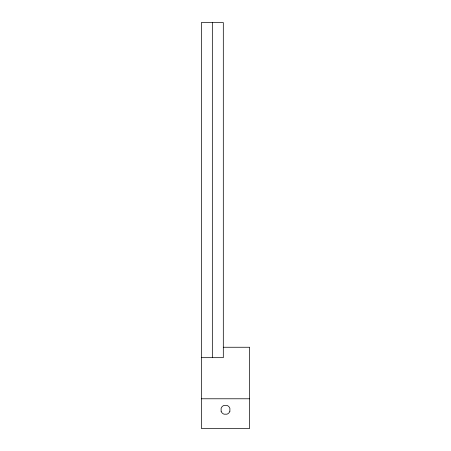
<?xml version="1.0" encoding="UTF-8"?>
<svg xmlns="http://www.w3.org/2000/svg" width="451" height="451" viewBox="0 0 451 451"><rect width="100%" height="100%" fill="white"/><g stroke="black" fill="none" stroke-linecap="round" stroke-linejoin="round"><path stroke-width="0.68" d="M229.886 411.222L229.886 408.369A4.611 4.611 0 0 0 226.921 405.41L224.074 405.41A4.611 4.611 0 0 0 221.114 408.375L221.108 411.222M223.307 347.253L249.64 347.253L249.64 428.45L201.36 428.45L201.36 22.55L223.307 22.55L223.307 357.671L201.36 357.671M201.36 398.78L249.64 398.78M212.331 22.55L212.331 357.671M229.886 411.222A4.611 4.611 0 0 1 226.921 414.181L224.074 414.181A4.611 4.611 0 0 1 221.114 411.222"/></g></svg>
